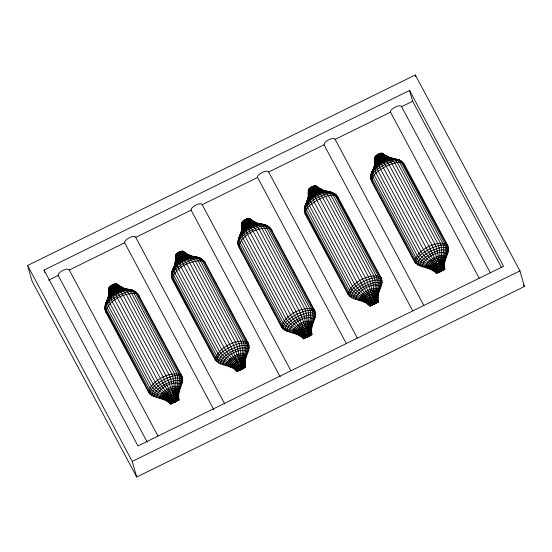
<?xml version="1.0" encoding="UTF-8"?>
<svg xmlns="http://www.w3.org/2000/svg" width="552" height="552" viewBox="0 0 552 552"><rect width="100%" height="100%" fill="white"/><g stroke="black" fill="none" stroke-linecap="round" stroke-linejoin="round"><path stroke-width="0.83" d="M109.123 291.573C110.738 285.915 119.335 283.535 123.441 288.351L117.893 284.908L114.761 285.067L111.573 286.633L109.386 288.724L109.11 293.112L108.854 288.178L109.517 286.888L112.518 284.68L115.306 283.79L116.762 283.949L118.376 285.46L117.031 284.156M175.419 255.121L175.467 261.993L175.419 255.121L178.268 252.402L180.435 251.429L182.836 251.153L187.397 254.644C184.948 251.201 180.256 253.706 177.647 255.652C173.928 258.543 175.895 264.166 174.128 268.065M178.738 397.067C177.468 389.657 184.823 383.343 181.974 376.264L138.414 294.733C133.218 287.488 122.675 293.567 116.541 296.5C111.587 299.846 102.637 305.021 105.791 312.19L148.743 392.596C154.063 399.337 164.965 397.212 170.671 404.202L178.979 400.117C180.069 392.465 168.601 397.826 168.236 402.229M242.052 226.258C242.852 222.394 247.841 220.234 251.526 220.303L257.798 223.643L250.387 219.441L246.061 220.414L243.805 221.828L242.059 223.898L241.728 230.867C243.115 227.369 239.885 222.29 244.053 220.165C246.123 218.764 249.718 217.212 251.298 220.144L249.959 218.84M245.198 364.41C243.929 356.999 251.291 350.686 248.434 343.606L204.875 262.076C199.679 254.831 189.143 260.91 183.009 263.842C178.054 267.189 169.098 272.364 172.252 279.533L215.204 359.938C220.531 366.68 231.426 364.555 237.139 371.544L245.447 367.459C246.537 359.807 235.062 365.169 234.697 369.564M315.758 185.838L319.015 188.439C317.4 185.679 313.888 186.859 311.721 188.184C308.023 189.564 308.154 193.407 308.389 196.678C308.244 192.62 307.436 187.556 312.639 186.376C317.248 183.982 319.898 190.475 324.259 190.985L324.562 191.551M311.659 331.745C310.397 324.341 317.752 318.028 314.895 310.948L271.336 229.418C266.14 222.173 255.604 228.252 249.469 231.184C244.515 234.524 235.566 239.706 238.719 246.875L281.665 327.281C286.992 334.022 297.894 331.89 303.6 338.887L311.908 334.802C312.998 327.15 301.523 332.511 301.157 336.906M389.567 158.224L383.316 154.118L378.982 155.091L376.126 157.037L374.981 158.576L374.656 165.552C376.036 162.053 372.814 156.975 376.981 154.85C379.051 153.449 382.646 151.897 384.226 154.822L382.888 153.525M378.127 299.087C376.857 291.684 384.213 285.37 381.363 278.291L337.803 196.76C332.608 189.515 322.064 195.587 315.93 198.52C310.976 201.866 302.027 207.041 305.18 214.217L348.133 294.623C353.452 301.364 364.354 299.232 370.061 306.229L378.368 302.144C379.459 294.485 367.991 299.853 367.625 304.249M444.588 266.43C443.318 259.026 450.68 252.706 447.824 245.633L404.264 164.103C399.068 156.858 388.532 162.93 382.391 165.862C377.444 169.209 368.488 174.384 371.641 181.56L414.593 261.958C419.92 268.7 430.815 266.575 436.528 273.564L444.836 269.486C445.926 261.827 434.452 267.196 434.086 271.591M104.928 308.754L148.64 391.223C154.022 398.096 164.938 396.736 170.651 403.857L174.825 402.16L175.046 400.034L167.242 378.01L123.268 295.513C121.033 290.835 115.492 289.2 113.25 284.349M246.102 219.744L246.171 219.034C248.421 223.884 253.954 225.513 256.197 230.198L300.171 312.687L307.968 334.712L307.754 336.844L303.572 338.542C297.859 331.421 286.95 332.78 281.561 325.901L238.609 245.502C235.573 237.408 245.302 230.591 242.1 222.028M171.396 276.097L215.101 358.565C220.483 365.438 231.398 364.078 237.112 371.199L241.293 369.502L241.507 367.377L233.71 345.352L189.729 262.855C187.494 258.177 181.953 256.542 179.71 251.691M312.563 187.087L312.639 186.376C314.882 191.227 320.415 192.855 322.658 197.54L366.631 280.03L374.435 302.054L374.215 304.186L370.04 305.884C364.327 298.763 353.411 300.122 348.029 293.243L304.318 210.781M379.024 154.429L379.1 153.718C381.342 158.569 386.883 160.197 389.119 164.875L433.099 247.372L440.896 269.397L440.682 271.529L436.501 273.226C430.788 266.105 419.872 267.465 414.49 260.585L371.537 180.18C367.418 164.965 393.334 151.476 403.553 163.42M109.517 286.888C112.518 293.533 105.508 299.474 108.358 305.649L151.31 386.055C156.354 393.245 166.152 395.197 171.313 402.567L174.825 402.16L178.827 399.841C176.191 391.202 184.009 383.316 181.367 375.139C171.099 370.082 150.192 381.232 148.743 392.596M124.869 288.958C116.948 284.763 107.488 293.057 107.04 301.254L108.937 294.858L108.951 287.778M109.179 287.344C111.877 295.651 104.045 302.185 105.032 310.107M175.639 254.686C178.337 262.993 170.506 269.528 171.499 277.449M268.948 226.803L271.95 230.55C262.952 215.991 236.159 229.308 237.96 244.791M308.568 189.37C311.266 197.671 303.434 204.212 304.421 212.134M105.218 306.415L104.894 307.885L105.639 303.158L106.909 300.909M237.822 242.569L238.147 241.1M370.882 179.476L371.144 173.873L371.717 172.935M336.485 194.973C325.583 186.231 305.422 196.505 304.283 209.912M108.516 297.714L108.137 299.225C110.221 291.187 121.247 286.936 128.947 289.51C124.055 289.324 119.356 287.192 115.885 283.756M105.86 303.565C109.675 290.8 131.045 282.914 139.021 295.865L136.027 292.118M108.461 297.024C111.387 290.566 120.426 286.191 127.167 289.4C119.736 288.116 109.372 293.064 107.668 300.723M171.355 275.227C171.775 260.013 196.491 248.89 205.482 263.207L202.487 259.461M172.327 270.908C175.357 266.602 173.99 259.937 179.069 257.135C182.615 254.575 187.673 253.106 191.337 256.3L187.183 254.244L183.223 251.284M173.776 267.513L172.852 269.949M174.066 267.209C177.606 259.205 187.99 254.845 196.422 256.921M241.003 233.144C244.225 226.003 254.023 221.338 261.551 224.381C252.871 220.117 241.224 226.348 239.961 235.939L241.866 229.542L241.879 222.463M240.527 234.552C243.57 227.645 253.444 221.807 260.765 224.609M305.249 205.592C308.561 194.545 326.211 186.238 335.292 194.677M305.773 204.633L308.327 196.885L308.34 189.805M306.698 202.198L306.422 203.281C307.719 193.697 319.311 187.452 328.012 191.723C320.519 188.674 309.527 193.476 307.519 201.252M372.241 171.976C374.415 167.235 376.298 162.026 375.029 156.713M372.89 170.616L374.787 164.227L374.801 157.147M373.449 169.236C375.146 159.39 387.559 155.271 395.963 159.28C388.111 156.016 378.486 159.873 374.152 166.939M113.657 284.887L113.967 284.087C117.003 288.213 121.971 292.45 127.34 289.517L128.892 290.221L131.514 293.257L174.466 373.663C177.64 381.853 173.852 391.085 177.102 399.469L174.825 402.16L170.747 403.464L170.671 404.202M180.118 252.23L180.435 251.429C183.464 255.555 188.432 259.792 193.8 256.859L195.36 257.563L197.975 260.599L240.927 341.005C244.108 349.195 240.313 358.427 243.57 366.811L241.293 369.502L237.215 370.806L237.139 371.544M106.184 302.303L105.177 305.125L106.087 309.237L149.04 389.636C154.387 396.64 165.138 396.232 170.747 403.464L170.975 403.029L174.825 402.16L175.764 399.772C172.162 391.83 172.659 382.75 169.112 374.87L126.16 294.464L122.772 290.545C117.072 292.484 111.628 295.582 107.571 300.095M246.585 219.565L246.896 218.771C249.932 222.898 254.893 227.134 260.268 224.202L261.82 224.905L264.442 227.941L307.388 308.347C310.569 316.537 306.774 325.77 310.031 334.153L307.754 336.844L303.676 338.148L303.6 338.887M200.39 258.391L201.797 258.936C192.386 252.112 168.146 264.125 172.555 276.58L215.501 356.978C220.848 363.982 231.605 363.575 237.215 370.806L237.436 370.371L241.293 369.502L242.231 367.114C238.623 359.166 239.119 350.092 235.573 342.205L192.62 261.807L189.232 257.887C182.981 260.075 176.792 263.525 172.873 269.01M313.046 186.907L313.357 186.114C316.393 190.24 321.361 194.476 326.729 191.544L328.281 192.241L330.903 195.284L373.856 275.69C377.03 283.873 373.242 293.105 376.492 301.495L374.215 304.186L370.137 305.484L370.061 306.229M270.625 228.742C261.255 216.784 234.821 229.218 239.016 243.915L281.968 324.321C287.316 331.324 298.066 330.917 303.676 338.148L303.897 337.714L307.754 336.844L308.692 334.45C305.083 326.508 305.58 317.434 302.034 309.548L259.088 229.149L255.693 225.23C249.442 227.417 243.253 230.867 239.333 236.353M305.573 204.323L304.566 207.152L305.477 211.257L348.429 291.663C353.777 298.66 364.527 298.259 370.137 305.484L370.364 305.049L374.215 304.186L375.153 301.792C371.551 293.85 372.048 284.777 368.501 276.89L325.549 196.484L322.161 192.572C315.903 194.759 309.713 198.209 305.794 203.695M436.528 273.564L436.597 272.826L440.682 271.529L441.621 269.135C438.012 261.193 438.509 252.112 434.962 244.232L392.01 163.827L389.753 160.708L384.578 158.189L379.824 153.456M370.744 177.254C371.11 166.573 383.171 155.919 393.693 159.286M373.166 169.54L373.704 168.256M106.688 301.42L107.309 300.178M239.616 236.104L240.237 234.855M372.034 171.665L373.214 169.478M444.836 269.486C442.242 267.616 438.109 270.439 436.597 272.826C430.995 265.602 420.238 266.002 414.89 259.005L371.944 178.6L371.027 174.494C373.78 168.926 377.485 162.874 375.374 156.25M238.222 239.188L238.788 238.25M114.119 284.756L114.664 283.9C117.886 289.752 125.932 288.206 128.933 293.705L171.886 374.111C175.246 382.156 173.024 391.416 176.461 399.579L174.825 402.16L171.762 402.091L170.975 403.029C165.559 395.715 155.167 395.004 149.944 387.897L106.991 307.498L106.012 303.503C112.608 295.589 124.952 287.219 135.33 291.601L132.294 290.055L130.113 289.91M177.151 254.092L175.984 254.224C178.979 260.875 171.969 266.816 174.818 272.992L217.771 353.397C222.815 360.587 232.613 362.54 237.781 369.909L238.229 369.433L241.293 369.502L244.633 366.832C241.735 358.158 248.034 349.437 245.185 341.101L202.232 260.696L199.327 257.653C189.046 257.066 178.738 262.904 172.479 270.846L173.452 274.834L216.405 355.24C221.628 362.347 232.019 363.057 237.436 370.371L237.781 369.909L241.293 369.502L242.921 366.921L244.633 366.832L245.447 367.459M242.445 221.566C245.44 228.217 238.436 234.158 241.286 240.334L284.232 320.74C289.276 327.929 299.074 329.882 304.242 337.251L304.69 336.775L307.754 336.844L311.093 334.174C308.202 325.494 314.495 316.779 311.645 308.437L268.693 228.038L265.788 224.988C255.514 224.402 245.198 230.239 238.94 238.188L239.913 242.176L282.865 322.582C288.096 329.689 298.48 330.4 303.897 337.714L304.242 337.251L307.754 336.844L309.389 334.264L311.093 334.174L311.908 334.802M308.906 188.908C311.908 195.56 304.897 201.501 307.747 207.676L350.699 288.075C355.743 295.272 365.541 297.224 370.702 304.594L371.151 304.117L374.215 304.186L377.071 301.461C374.001 292.898 379.162 283.859 376.153 275.565L333.201 195.167L330.427 192.137C320.795 192.779 311.273 197.857 305.401 205.53L306.381 209.518L349.326 289.924C354.556 297.031 364.948 297.742 370.364 305.049L370.702 304.594L374.215 304.186L375.85 301.606L377.554 301.516L378.368 302.144M401.752 162.019C398.606 157.168 391.396 160.301 387.055 161.688C381.266 164.192 375.546 167.615 371.862 172.866L372.841 176.861L415.794 257.267C421.017 264.367 431.409 265.084 436.825 272.391L440.682 271.529L442.311 268.948C438.874 260.779 441.103 251.519 437.736 243.473L394.79 163.068C391.782 157.568 383.743 159.114 380.514 153.263M172.652 269.638L171.755 271.846L171.844 273.019M107.364 300.115C112.084 293.954 119.736 289.869 127.484 289.351M106.405 301.668C111.559 294.651 126.691 283.818 133.812 293.14L176.764 373.545C179.773 381.839 174.611 390.878 177.682 399.441L174.825 402.16L172.307 401.621C167.704 394.211 159.859 389.602 155.271 382.274L112.318 301.868L110.986 298.252L111.787 292.539L110.51 285.943L111.352 286.122M173.825 267.458C179.365 260.668 193.234 251.457 200.279 260.482L243.232 340.888C246.233 349.181 241.072 358.213 244.143 366.783L241.293 369.502L238.768 368.964C234.165 361.553 226.32 356.944 221.732 349.616L178.786 269.21L177.447 265.595L178.248 259.875L176.971 253.278L177.813 253.465M240.292 234.8C245.53 228.19 254.272 223.305 262.883 224.264M306.753 202.142C312.591 194.787 327.667 186.017 335.161 195.38L378.106 275.779C380.956 284.114 374.663 292.836 377.554 301.516L374.215 304.186L371.696 303.648C367.094 296.231 359.248 291.628 354.66 284.294L311.707 203.895L310.376 200.279L311.176 194.559L309.9 187.963M373.78 168.353C379.645 160.604 394.252 153.863 401.621 162.716L444.574 243.121C447.424 251.457 441.124 260.178 444.022 268.858L440.682 271.529L437.17 271.929C432.002 264.567 422.204 262.614 417.16 255.417L374.208 175.018L373.407 173.038L373.428 169.457C378.582 163.896 385.703 160.087 393.19 158.886L394.749 159.583L397.364 162.626L440.317 243.025C443.497 251.215 439.702 260.447 442.959 268.831L440.682 271.529L437.619 271.46C432.733 264.063 423.777 260.792 418.954 253.527L376.002 173.121C373.104 167.553 378.886 161.729 375.822 155.774L376.843 155.802M373.856 168.795C379.617 163.254 393.224 153.456 399.669 162.509L442.614 242.908C445.623 251.201 440.462 260.24 443.532 268.803L440.682 271.529L438.157 270.984C433.555 263.573 425.709 258.964 421.121 251.636L378.168 171.237L376.837 167.622L377.637 161.902L376.361 155.305M243.439 220.621L244.715 227.217L243.915 232.937L245.247 236.553L288.199 316.958C292.781 324.286 300.633 328.888 305.235 336.306L307.754 336.844L310.603 334.119C307.54 325.556 312.694 316.524 309.693 308.23L266.74 227.824L263.966 224.795L261.317 224.091M111.759 285.819L111.131 285.487C113.919 290.062 112.146 295.575 114.795 300.046L157.748 380.452C162.095 387.849 168.581 393.728 172.928 401.166L174.825 402.16L178.172 399.489L178.979 400.117M111.808 285.06L117.5 298.349L162.785 382.895L174.825 402.16L178.558 399.627C175.812 390.919 182.995 382.598 180.269 374.297L137.317 293.892C126.111 291.518 107.785 300.302 105.791 312.19M215.204 359.938C216.653 348.574 237.56 337.424 247.827 342.481C250.47 350.658 242.652 358.545 245.295 367.177L241.293 369.502L229.252 350.237L183.961 265.691L178.268 252.402L178.675 252.871L177.592 252.823C180.38 257.398 178.607 262.918 181.256 267.389L224.209 347.794C228.556 355.191 235.042 361.07 239.389 368.508L241.293 369.502L245.019 366.97C242.273 358.262 249.456 349.933 246.73 341.633L203.778 261.234C192.572 258.86 174.246 267.644 172.252 279.533M244.688 220.496L244.053 220.165C246.847 224.74 245.067 230.26 247.717 234.731L290.669 315.137C295.023 322.527 301.509 328.412 305.849 335.851L307.754 336.844L311.48 334.312C308.734 325.604 315.916 317.276 313.191 308.975L270.245 228.576C259.033 226.203 240.713 234.986 238.719 246.875M311.149 187.839L310.514 187.507C313.308 192.082 311.535 197.602 314.185 202.073L357.13 282.472C361.484 289.869 367.97 295.755 372.31 303.193L374.215 304.186L377.947 301.647C375.201 292.946 382.384 284.618 379.659 276.317L335.409 194.138M376.981 154.85C379.769 159.424 377.996 164.945 380.645 169.416L423.598 249.814C427.945 257.211 434.431 263.097 438.778 270.528L440.682 271.529L444.408 268.99C441.662 260.282 448.845 251.96 446.119 243.66L401.877 161.481M244.729 219.744L250.422 233.034L295.713 317.572L307.754 336.844L311.756 334.519C309.113 325.887 316.931 318 314.288 309.824C304.028 304.766 283.121 315.916 281.665 327.281M311.604 187.556L311.19 187.087L316.889 200.369L362.174 284.915L374.215 304.186L378.217 301.861C375.581 293.229 383.398 285.343 380.756 277.166C370.489 272.108 349.582 283.252 348.133 294.623M378.541 154.643L378.065 154.898L377.658 154.422L382.391 165.862L427.427 250.159L440.682 271.529L444.684 269.203C442.042 260.572 449.859 252.685 447.217 244.501C436.949 239.451 416.042 250.594 414.593 261.958M27.6 265.491L415.297 74.982L519.949 270.887L524.4 286.509L136.703 477.018L32.05 281.113L27.6 265.491L132.252 461.396L136.703 477.018M44.036 270.08L409.577 90.459L503.521 266.305L137.972 445.926L44.036 270.08L44.691 272.398M48.59 280.168L58.188 275.448A6.189 2.449 -28.1 0 1 63.045 270.321A6.189 2.449 -28.1 0 1 69.269 270.004L124.655 242.79A6.189 2.449 -28.1 0 1 129.506 237.664A6.189 2.449 -28.1 0 1 135.73 237.346L191.116 210.133A6.189 2.449 -28.1 0 1 195.974 205.006A6.189 2.449 -28.1 0 1 202.191 204.688L257.577 177.468A6.189 2.449 -28.1 0 1 262.435 172.348A6.189 2.449 -28.1 0 1 268.658 172.031L324.045 144.81A6.189 2.449 -28.1 0 1 328.895 139.69A6.189 2.449 -28.1 0 1 335.119 139.366L390.505 112.153A6.189 2.449 -28.1 0 1 395.356 107.033A6.189 2.449 -28.1 0 1 401.58 106.709L412.661 101.264L409.577 90.459M132.252 461.396L519.949 270.887M394.245 158.776L395.156 158.783M327.778 191.434L328.688 191.44M393.19 158.886C388.56 158.935 384.282 156.416 381.163 153.152M326.729 191.544C322.099 191.592 317.821 189.081 314.695 185.81M260.268 224.202C255.631 224.25 251.36 221.738 248.234 218.468M193.8 256.859C189.17 256.908 184.899 254.396 181.774 251.125M127.34 289.517C122.71 289.565 118.432 287.054 115.306 283.79M397.047 159.376L398.144 159.424L401.18 160.963M330.586 192.034L332.614 192.8M264.125 224.692L266.154 225.464L265.001 225.368M197.657 257.349L199.693 258.122M391.03 158.893C386.766 153.525 377.14 153.932 374.974 160.942M324.259 190.985C319.38 186.286 310.797 186.735 308.513 193.6M328.337 191.53C323.451 191.33 318.739 189.226 315.275 185.782M261.876 224.195C256.984 223.988 252.278 221.883 248.807 218.44M182.836 251.153L187.459 254.451L193.628 256.742C186.542 254.389 176.357 259.33 174.598 266.568M393.334 158.714L387.228 157.003L381.736 153.125M193.945 256.694L187.839 254.976L182.346 251.098M393.424 158.7L394.48 159.066M390.712 158.079L392.189 158.852M390.174 157.9L384.447 154.988M323.713 190.557L317.986 187.645M324.252 190.737L325.114 191.033M251.526 220.303L256.37 223.036M257.246 223.222C251.208 220.69 241.755 225.561 241.438 232.399M257.791 223.394L258.653 223.698M194.035 256.673L195.091 257.046M190.785 255.88C184.761 254.838 176.364 258.847 174.977 265.057C175.205 258.522 184.168 253.672 189.902 255.693M191.33 256.052L192.8 256.825M131.197 290.007L129.955 289.579L132.866 290.311L135.771 293.353L178.717 373.759C181.567 382.094 175.274 390.816 178.172 399.489L175.046 400.034L171.762 402.091C166.883 394.694 157.927 391.423 153.104 384.157L110.152 303.759C107.254 298.19 113.036 292.36 109.965 286.412M124.324 288.537L118.597 285.619M124.862 288.71L126.339 289.483M266.857 225.733L268.258 226.279M389.291 157.72C383.578 155.692 374.56 160.556 374.366 167.077M384.937 155.153L385.475 155.781L382.226 153.173M384.054 154.505L382.612 153.311M327.232 191.951C319.939 189.191 308.789 195.139 307.05 202.743M320.105 188.922C315.91 187.342 309.493 190.757 308.499 195.139M252.016 220.476L252.554 221.097L249.297 218.495M251.132 219.827L249.683 218.626M184.665 252.485C181.049 251.188 174.673 254.493 175.584 258.916M185.548 253.133L186.086 253.754M122.054 287.668C116.948 285.853 108.689 290.248 108.806 296.189C107.585 290.145 116.141 284.452 120.936 287.302M118.204 285.142L116.762 283.949M119.087 285.791L119.625 286.412L116.375 283.811M202.363 259.992L204.164 261.4M136.503 293.119L137.696 294.057M316.151 185.969L317.766 187.487L316.42 186.183M314.053 185.92C317.276 191.772 325.321 190.226 328.323 195.725L371.275 276.131C374.635 284.176 372.414 293.436 375.85 301.606L371.151 304.117C366.266 296.721 357.316 293.45 352.493 286.184L309.541 205.779C306.643 200.21 312.425 194.387 309.355 188.432M247.593 218.578C250.815 224.429 258.853 222.891 261.862 228.39L304.814 308.789C308.175 316.834 305.953 326.094 309.389 334.264L304.69 336.775C299.805 329.378 290.856 326.108 286.033 318.842L243.08 238.436C240.175 232.868 245.964 227.044 242.894 221.097M181.125 251.243C184.354 257.094 192.393 255.548 195.401 261.048L238.347 341.447C241.714 349.492 239.485 358.752 242.921 366.921L238.229 369.433C233.344 362.036 224.388 358.766 219.565 351.5L176.612 271.094C173.714 265.526 179.503 259.702 176.433 253.754M403.988 164.027L404.871 165.227C400.524 159.418 391.554 164.096 386.207 166.186C380.356 169.616 371.855 173.866 371.641 181.56M337.086 196.077L338.41 197.885C334.057 192.075 325.093 196.753 319.739 198.844C313.888 202.273 305.387 206.524 305.18 214.217M378.368 154.042L386.207 166.186L429.152 246.592L440.682 271.529M245.447 219.358L253.278 231.502L296.231 311.908L307.754 336.844M447.217 244.501L447.824 245.633M448.583 247.717C444.305 242.004 435.493 246.606 430.229 248.662C424.481 252.029 416.125 256.204 415.918 263.766M448.721 249.939C444.664 244.515 436.294 248.883 431.305 250.836C425.84 254.03 417.912 257.998 417.712 265.174M448.231 252.147C444.519 247.186 436.867 251.181 432.299 252.961C427.303 255.893 420.044 259.516 419.865 266.085M447.148 254.189C440.806 248.055 422.853 258.308 422.225 266.437M446.044 257.287C439.978 252.492 426.696 260.261 425.495 267.382M445.574 258.778C439.675 254.672 428.455 261.165 427.034 267.892M445.195 260.296C439.896 256.604 429.808 262.435 428.531 268.479M444.905 261.82C440.165 258.515 431.14 263.739 429.994 269.148M444.705 263.352C440.475 260.413 432.43 265.063 431.409 269.887M444.601 264.891C440.841 262.276 433.679 266.416 432.775 270.701M444.664 267.962C441.697 265.898 436.052 269.162 435.335 272.543M380.756 277.166L381.363 278.291M382.115 280.375C377.844 274.668 369.026 279.264 363.768 281.32C358.013 284.687 349.657 288.868 349.45 296.431M382.26 282.596C378.196 277.18 369.833 281.541 364.837 283.493C359.38 286.695 351.452 290.656 351.251 297.832M381.77 284.804C378.058 279.843 370.406 283.838 365.831 285.619C360.842 288.551 353.584 292.174 353.404 298.742M380.687 286.847C374.339 280.713 356.392 290.966 355.764 299.094M379.583 289.945C373.518 285.149 360.235 292.919 359.028 300.046M379.114 291.435C373.214 287.33 361.988 293.823 360.566 300.55M378.734 292.953C373.435 289.262 363.347 295.092 362.071 301.137M323.106 190.882C317.945 187.521 307.954 193.31 307.906 199.734C307.064 193.145 316.393 186.976 321.692 190.143M378.444 294.478C373.704 291.18 364.672 296.396 363.533 301.806M378.244 296.01C374.014 293.071 365.969 297.721 364.948 302.544M378.141 297.549C374.373 294.934 367.218 299.074 366.314 303.365M378.203 300.619C375.236 298.556 369.592 301.82 368.874 305.208M314.288 309.824L314.895 310.948M315.654 313.032C311.376 307.326 302.565 311.921 297.307 313.978C291.553 317.352 283.197 321.526 282.99 329.089M315.792 315.254C311.735 309.838 303.372 314.198 298.377 316.151C292.919 319.353 284.984 323.313 284.791 330.489M315.309 317.462C311.59 312.501 303.938 316.496 299.37 318.283C294.375 321.209 287.123 324.831 286.943 331.4M314.226 319.505C307.878 313.37 289.931 323.624 289.303 331.752M313.122 322.603C307.057 317.814 293.767 325.577 292.567 332.704M312.653 324.1C306.753 319.994 295.527 326.48 294.106 333.208M312.273 325.611C306.974 321.919 296.886 327.75 295.61 333.801M311.983 327.136C307.236 323.838 298.211 329.054 297.073 334.464M255.224 222.801C250.994 219.855 242.949 224.512 241.928 229.335M311.783 328.675C307.554 325.728 299.501 330.379 298.487 335.209M253.865 221.987C250.097 219.365 242.942 223.505 242.038 227.797M311.673 330.213C307.912 327.591 300.757 331.731 299.846 336.023M311.735 333.284C308.768 331.214 303.124 334.477 302.413 337.865M247.827 342.481L248.434 343.606M249.193 345.697C244.915 339.984 236.104 344.579 230.839 346.635C225.092 350.009 216.736 354.184 216.529 361.746M249.332 347.919C245.274 342.495 236.905 346.863 231.916 348.809C226.451 352.01 218.523 355.971 218.323 363.154M248.842 350.12C245.129 345.166 237.477 349.154 232.909 350.941C227.914 353.866 220.655 357.496 220.476 364.058M247.758 352.162C241.417 346.028 223.463 356.281 222.835 364.41M246.654 355.26C240.589 350.472 227.307 358.234 226.106 365.362M246.185 356.758C240.292 352.652 229.066 359.138 227.645 365.866M245.806 358.269C240.506 354.577 230.425 360.408 229.149 366.459M245.516 359.794C240.775 356.495 231.75 361.712 230.605 367.121M188.763 255.459C184.934 251.257 176.681 255.714 175.57 260.454M245.323 361.332C241.093 358.386 233.041 363.037 232.019 367.867M245.212 362.871C241.452 360.249 234.29 364.389 233.386 368.681M245.274 365.941C242.307 363.871 236.663 367.135 235.945 370.523M181.367 375.139L181.974 376.264M182.733 378.355C178.455 372.641 169.643 377.244 164.379 379.293C158.624 382.667 150.268 386.842 150.061 394.404M182.871 380.576C178.807 375.153 170.444 379.521 165.448 381.466C159.99 384.668 152.062 388.629 151.862 395.812M182.381 382.784C178.669 377.823 171.016 381.818 166.449 383.599C161.453 386.524 154.194 390.154 154.015 396.722M181.297 384.82C174.95 378.686 157.003 388.946 156.375 397.067M180.193 387.918C174.128 383.129 160.846 390.892 159.638 398.02M179.724 389.415C173.825 385.31 162.599 391.796 161.177 398.53M179.345 390.926C174.046 387.242 163.958 393.072 162.681 399.117M179.055 392.451C174.315 389.153 165.29 394.369 164.144 399.779M178.855 393.99C174.625 391.044 166.58 395.701 165.559 400.524M178.751 395.529C174.991 392.907 167.829 397.047 166.925 401.338M178.813 398.599C175.846 396.536 170.202 399.8 169.485 403.181M523.586 284.984L524.4 286.509M412.661 101.264L501.333 267.265M401.58 106.709L490.259 272.709M390.505 112.153L479.177 278.146M335.119 139.366L423.791 305.366M324.045 144.81L412.717 310.81M268.658 172.031L357.33 338.024M257.577 177.468L346.256 343.468M202.191 204.688L290.869 370.682M191.116 210.133L280.195 376.885M135.73 237.346L224.809 404.098M124.655 242.79L213.734 409.543M69.269 270.004L157.941 435.997M58.188 275.448L147.267 442.2M415.297 74.982L415.766 76.631M374.215 304.186L362.692 279.25L319.739 198.844L311.908 186.7L312.08 187.3M241.293 369.502L229.77 344.565L186.817 264.16L178.979 252.022L179.152 252.623M174.825 402.16L163.302 377.223L120.35 296.824L112.518 284.68L112.691 285.28M374.898 159.411L374.704 157.541M308.437 192.068L308.237 190.198M241.969 224.726L241.776 222.863M175.508 257.384L175.315 255.521M109.048 290.041L108.854 288.178M374.96 162.481C375.871 158.189 383.026 154.049 386.786 156.665L388.153 157.486C383.923 154.539 375.871 159.19 374.856 164.02M373.925 167.822L373.987 168.595M304.683 206.531L304.773 207.704M105.294 304.504L105.384 305.677"/></g></svg>
